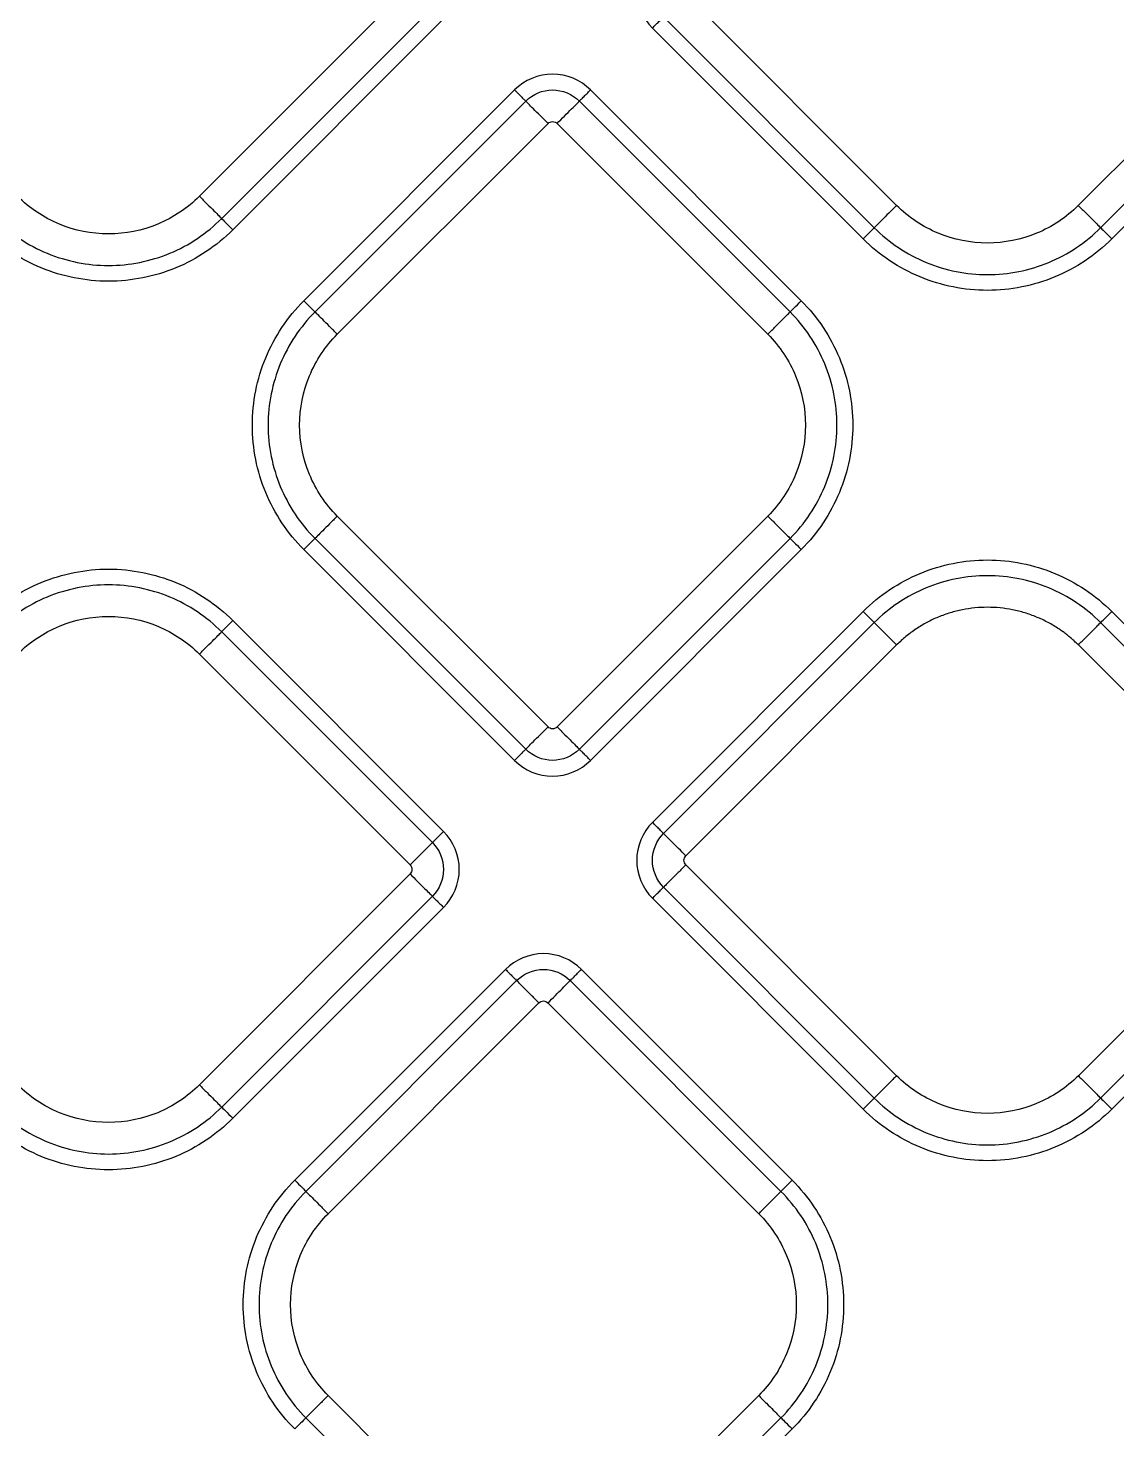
# Model space of a CAD drawing. Extents: x 525 to 613, y 487 to 635.
# Drawn here: x 571.481 to 574.886, y 540.705 to 545.083 of the extents above; entities that cross this region are included whole.
import ezdxf

# ---------------------------------------------------------------- set-up
doc = ezdxf.new("R2010")
doc.units = 0
doc.header["$MEASUREMENT"] = 0
doc.layers.add('1', color=4, linetype='Continuous')
doc.layers.add('STD TEST', color=3, linetype='Continuous')

# ---------------------------------------------------------------- blocks, each defined once
blk = doc.blocks.new('2023 VANGUARD')
at = {"layer": '1', "color": 3, "linetype": 'Continuous', "lineweight": 25}
for p, q in [((3.716, -47.4751), (3.0572, -48.134)), ((5.237, -48.1625), (4.5782, -47.5036)), ((6.464, -47.5036), (5.8051, -48.1625)), ((3.1269, -48.2037), (3.7857, -47.5449)), ((3.1618, -48.2386), (3.8206, -47.5797)), ((4.5085, -47.5734), (5.1673, -48.2322)), ((5.8749, -48.2322), (6.5337, -47.5734)), ((4.4736, -47.6082), (5.1324, -48.2671)), ((5.9097, -48.2671), (6.5686, -47.6082)), ((4.0426, -47.8018), (3.3838, -48.4606)), ((4.9389, -48.4606), (4.2801, -47.8018)), ((4.0775, -47.8366), (3.4187, -48.4954)), ((4.904, -48.4954), (4.2452, -47.8366)), ((3.4884, -48.5652), (4.1472, -47.9063)), ((4.1755, -47.9063), (4.8343, -48.5652)), ((4.1472, -49.7921), (3.4884, -49.1333)), ((4.8343, -49.1333), (4.1755, -49.7921)), ((3.4187, -49.203), (4.0775, -49.8619)), ((4.2452, -49.8619), (4.904, -49.203)), ((3.3838, -49.2379), (4.0426, -49.8967)), ((4.2801, -49.8967), (4.9389, -49.2379)), ((3.8206, -50.1188), (3.1617, -49.4599)), ((5.1325, -49.4314), (4.4736, -50.0903)), ((5.1673, -49.4663), (4.5085, -50.1251)), ((6.5337, -50.1251), (5.8749, -49.4663)), ((6.5686, -50.0903), (5.9098, -49.4314)), ((3.7857, -50.1536), (3.1269, -49.4948)), ((4.5782, -50.1949), (5.237, -49.536)), ((5.8052, -49.536), (6.464, -50.1949)), ((3.0571, -49.5645), (3.716, -50.2234)), ((3.716, -50.2516), (3.0571, -50.9105)), ((5.237, -50.882), (4.5782, -50.2231)), ((6.464, -50.2231), (5.8052, -50.882)), ((4.5085, -50.2929), (5.1673, -50.9517)), ((5.8749, -50.9517), (6.5337, -50.2929)), ((3.1269, -50.9802), (3.7857, -50.3214)), ((4.4736, -50.3277), (5.1325, -50.9866)), ((5.9098, -50.9866), (6.5686, -50.3277)), ((3.1617, -51.0151), (3.8206, -50.3562)), ((4.0141, -50.5498), (3.3553, -51.2086)), ((4.9104, -51.2086), (4.2516, -50.5498)), ((4.049, -50.5846), (3.3901, -51.2435)), ((4.8755, -51.2435), (4.2167, -50.5846)), ((3.4599, -51.3132), (4.1187, -50.6544)), ((4.147, -50.6544), (4.8058, -51.3132)), ((4.1187, -52.5402), (3.4599, -51.8813)), ((4.8058, -51.8813), (4.147, -52.5402)), ((3.3901, -51.9511), (4.049, -52.6099)), ((4.2167, -52.6099), (4.8755, -51.9511)), ((4.2516, -52.6448), (4.9104, -51.9859))]:
    blk.add_line(p, q, dxfattribs=at)
for points, knots in [([(4.4736, -47.3708), (4.4422, -47.4021), (4.4244, -47.4451), (4.4244, -47.5338), (4.4425, -47.5771), (4.4736, -47.6082)], [0, 0, 0, 0, 0.5, 0.5, 1, 1, 1, 1]), ([(4.4736, -47.6082), (4.4774, -47.6044), (4.4814, -47.6004), (4.4893, -47.5925), (4.4931, -47.5887), (4.4997, -47.5821), (4.5025, -47.5794), (4.5065, -47.5753), (4.5078, -47.574), (4.5085, -47.5734)], [0, 0, 0, 0, 0.25, 0.25, 0.5, 0.5, 0.75, 0.75, 1, 1, 1, 1]), ([(4.2801, -47.8018), (4.2487, -47.7704), (4.2057, -47.7526), (4.1171, -47.7526), (4.0737, -47.7706), (4.0426, -47.8018)], [0, 0, 0, 0, 0.5, 0.5, 1, 1, 1, 1]), ([(4.0426, -47.8018), (4.0464, -47.8056), (4.0505, -47.8096), (4.0583, -47.8175), (4.0622, -47.8213), (4.0687, -47.8279), (4.0715, -47.8306), (4.0756, -47.8347), (4.0769, -47.836), (4.0775, -47.8366)], [0, 0, 0, 0, 0.25, 0.25, 0.5, 0.5, 0.75, 0.75, 1, 1, 1, 1]), ([(4.0775, -47.8366), (4.0995, -47.8146), (4.1301, -47.8019), (4.1927, -47.8019), (4.2231, -47.8145), (4.2452, -47.8366)], [0, 0, 0, 0, 0.5, 0.5, 1, 1, 1, 1]), ([(4.2452, -47.8366), (4.2458, -47.836), (4.2471, -47.8347), (4.2512, -47.8306), (4.254, -47.8279), (4.2605, -47.8213), (4.2644, -47.8175), (4.2722, -47.8096), (4.2763, -47.8056), (4.2801, -47.8018)], [0, 0, 0, 0, 0.25, 0.25, 0.5, 0.5, 0.75, 0.75, 1, 1, 1, 1]), ([(4.1472, -47.9063), (4.1389, -47.8981), (4.1307, -47.8898), (4.1151, -47.8743), (4.1079, -47.867), (4.0952, -47.8544), (4.0899, -47.849), (4.0817, -47.8408), (4.0789, -47.838), (4.0775, -47.8366)], [0, 0, 0, 0, 0.25, 0.25, 0.5, 0.5, 0.75, 0.75, 1, 1, 1, 1]), ([(4.1755, -47.9063), (4.1829, -47.8989), (4.1908, -47.891), (4.2063, -47.8755), (4.2139, -47.8679), (4.2272, -47.8546), (4.2329, -47.8489), (4.2412, -47.8406), (4.2439, -47.8379), (4.2452, -47.8366)], [0, 0, 0, 0, 0.25, 0.25, 0.5, 0.5, 0.75, 0.75, 1, 1, 1, 1]), ([(4.1472, -47.9063), (4.1509, -47.9026), (4.1561, -47.9005), (4.1666, -47.9005), (4.1718, -47.9026), (4.1755, -47.9063)], [0, 0, 0, 0, 0.5, 0.5, 1, 1, 1, 1]), ([(3.0572, -48.134), (3.02, -48.1712), (2.9754, -48.2009), (2.8783, -48.2412), (2.8257, -48.2516), (2.7205, -48.2516), (2.668, -48.2412), (2.5708, -48.2009), (2.5262, -48.1712), (2.489, -48.134)], [0, 0, 0, 0, 0.25, 0.25, 0.5, 0.5, 0.75, 0.75, 1, 1, 1, 1]), ([(3.0572, -48.134), (3.0654, -48.1422), (3.0737, -48.1505), (3.0892, -48.166), (3.0965, -48.1733), (3.1091, -48.1859), (3.1145, -48.1913), (3.1227, -48.1995), (3.1255, -48.2023), (3.1269, -48.2037)], [0, 0, 0, 0, 0.25, 0.25, 0.5, 0.5, 0.75, 0.75, 1, 1, 1, 1]), ([(5.237, -48.1625), (5.2287, -48.1708), (5.2205, -48.179), (5.2049, -48.1945), (5.1977, -48.2018), (5.1851, -48.2144), (5.1797, -48.2198), (5.1715, -48.228), (5.1687, -48.2308), (5.1673, -48.2322)], [0, 0, 0, 0, 0.25, 0.25, 0.5, 0.5, 0.75, 0.75, 1, 1, 1, 1]), ([(5.8051, -48.1625), (5.768, -48.1997), (5.7234, -48.2294), (5.6262, -48.2697), (5.5737, -48.2801), (5.4685, -48.2801), (5.4159, -48.2697), (5.3188, -48.2294), (5.2742, -48.1997), (5.237, -48.1625)], [0, 0, 0, 0, 0.25, 0.25, 0.5, 0.5, 0.75, 0.75, 1, 1, 1, 1]), ([(5.8051, -48.1625), (5.8134, -48.1708), (5.8217, -48.179), (5.8372, -48.1945), (5.8445, -48.2018), (5.8571, -48.2144), (5.8625, -48.2198), (5.8707, -48.228), (5.8735, -48.2308), (5.8749, -48.2322)], [0, 0, 0, 0, 0.25, 0.25, 0.5, 0.5, 0.75, 0.75, 1, 1, 1, 1]), ([(3.1618, -48.2386), (3.1109, -48.2894), (3.0499, -48.3302), (2.917, -48.3852), (2.8451, -48.3995), (2.7012, -48.3995), (2.6292, -48.3852), (2.4963, -48.3302), (2.4353, -48.2894), (2.3845, -48.2386)], [0, 0, 0, 0, 0.25, 0.25, 0.5, 0.5, 0.75, 0.75, 1, 1, 1, 1]), ([(2.4193, -48.2037), (2.4656, -48.25), (2.5211, -48.2871), (2.6421, -48.3372), (2.7076, -48.3502), (2.8386, -48.3502), (2.9041, -48.3372), (3.0251, -48.2871), (3.0806, -48.25), (3.1269, -48.2037)], [0, 0, 0, 0, 0.25, 0.25, 0.5, 0.5, 0.75, 0.75, 1, 1, 1, 1]), ([(3.1269, -48.2037), (3.1283, -48.2051), (3.1326, -48.2094), (3.1453, -48.222), (3.1535, -48.2303), (3.1618, -48.2386)], [0, 0, 0, 0, 0.5, 0.5, 1, 1, 1, 1]), ([(5.1673, -48.2322), (5.1659, -48.2336), (5.1616, -48.2379), (5.1489, -48.2506), (5.1407, -48.2588), (5.1324, -48.2671)], [0, 0, 0, 0, 0.5, 0.5, 1, 1, 1, 1]), ([(5.1673, -48.2322), (5.2136, -48.2785), (5.2691, -48.3156), (5.3901, -48.3657), (5.4556, -48.3787), (5.5866, -48.3787), (5.652, -48.3657), (5.7731, -48.3156), (5.8286, -48.2785), (5.8749, -48.2322)], [0, 0, 0, 0, 0.25, 0.25, 0.5, 0.5, 0.75, 0.75, 1, 1, 1, 1]), ([(5.8749, -48.2322), (5.8762, -48.2336), (5.8806, -48.2379), (5.8932, -48.2506), (5.9015, -48.2588), (5.9097, -48.2671)], [0, 0, 0, 0, 0.5, 0.5, 1, 1, 1, 1]), ([(5.9097, -48.2671), (5.8589, -48.3179), (5.7979, -48.3587), (5.6649, -48.4137), (5.593, -48.428), (5.4491, -48.428), (5.3772, -48.4137), (5.2443, -48.3587), (5.1833, -48.3179), (5.1324, -48.2671)], [0, 0, 0, 0, 0.25, 0.25, 0.5, 0.5, 0.75, 0.75, 1, 1, 1, 1]), ([(3.3838, -49.2379), (3.3329, -49.187), (3.2922, -49.126), (3.2371, -48.9931), (3.2228, -48.9212), (3.2228, -48.7773), (3.2371, -48.7054), (3.2922, -48.5724), (3.3329, -48.5115), (3.3838, -48.4606)], [0, 0, 0, 0, 0.25, 0.25, 0.5, 0.5, 0.75, 0.75, 1, 1, 1, 1]), ([(3.4187, -48.4954), (3.4173, -48.4941), (3.4129, -48.4897), (3.4003, -48.4771), (3.3921, -48.4689), (3.3838, -48.4606)], [0, 0, 0, 0, 0.5, 0.5, 1, 1, 1, 1]), ([(4.904, -48.4954), (4.9054, -48.4941), (4.9098, -48.4897), (4.9224, -48.4771), (4.9306, -48.4689), (4.9389, -48.4606)], [0, 0, 0, 0, 0.5, 0.5, 1, 1, 1, 1]), ([(4.9389, -48.4606), (4.9898, -48.5115), (5.0305, -48.5724), (5.0856, -48.7054), (5.0999, -48.7773), (5.0999, -48.9212), (5.0856, -48.9931), (5.0305, -49.126), (4.9898, -49.187), (4.9389, -49.2379)], [0, 0, 0, 0, 0.25, 0.25, 0.5, 0.5, 0.75, 0.75, 1, 1, 1, 1]), ([(3.4187, -48.4954), (3.3723, -48.5418), (3.3353, -48.5973), (3.2851, -48.7183), (3.2721, -48.7837), (3.2721, -48.9147), (3.2851, -48.9802), (3.3353, -49.1012), (3.3723, -49.1567), (3.4187, -49.203)], [0, 0, 0, 0, 0.25, 0.25, 0.5, 0.5, 0.75, 0.75, 1, 1, 1, 1]), ([(3.4884, -48.5652), (3.4801, -48.5569), (3.4718, -48.5486), (3.4563, -48.5331), (3.449, -48.5258), (3.4364, -48.5132), (3.431, -48.5078), (3.4229, -48.4996), (3.42, -48.4968), (3.4187, -48.4954)], [0, 0, 0, 0, 0.25, 0.25, 0.5, 0.5, 0.75, 0.75, 1, 1, 1, 1]), ([(4.8343, -48.5652), (4.8426, -48.5569), (4.8509, -48.5486), (4.8664, -48.5331), (4.8737, -48.5258), (4.8863, -48.5132), (4.8917, -48.5078), (4.8998, -48.4996), (4.9027, -48.4968), (4.904, -48.4954)], [0, 0, 0, 0, 0.25, 0.25, 0.5, 0.5, 0.75, 0.75, 1, 1, 1, 1]), ([(4.904, -49.203), (4.9504, -49.1567), (4.9874, -49.1012), (5.0376, -48.9802), (5.0506, -48.9147), (5.0506, -48.7837), (5.0376, -48.7183), (4.9874, -48.5973), (4.9504, -48.5418), (4.904, -48.4954)], [0, 0, 0, 0, 0.25, 0.25, 0.5, 0.5, 0.75, 0.75, 1, 1, 1, 1]), ([(3.4884, -49.1333), (3.4512, -49.0961), (3.4214, -49.0516), (3.3812, -48.9544), (3.3707, -48.9018), (3.3707, -48.7966), (3.3812, -48.7441), (3.4214, -48.6469), (3.4512, -48.6024), (3.4884, -48.5652)], [0, 0, 0, 0, 0.25, 0.25, 0.5, 0.5, 0.75, 0.75, 1, 1, 1, 1]), ([(4.8343, -48.5652), (4.8715, -48.6024), (4.9013, -48.6469), (4.9415, -48.7441), (4.952, -48.7966), (4.952, -48.9018), (4.9415, -48.9544), (4.9013, -49.0516), (4.8715, -49.0961), (4.8343, -49.1333)], [0, 0, 0, 0, 0.25, 0.25, 0.5, 0.5, 0.75, 0.75, 1, 1, 1, 1]), ([(3.4884, -49.1333), (3.4801, -49.1416), (3.4718, -49.1498), (3.4563, -49.1654), (3.449, -49.1726), (3.4364, -49.1853), (3.431, -49.1906), (3.4229, -49.1988), (3.42, -49.2016), (3.4187, -49.203)], [0, 0, 0, 0, 0.25, 0.25, 0.5, 0.5, 0.75, 0.75, 1, 1, 1, 1]), ([(4.8343, -49.1333), (4.8426, -49.1416), (4.8509, -49.1498), (4.8664, -49.1654), (4.8737, -49.1726), (4.8863, -49.1853), (4.8917, -49.1906), (4.8998, -49.1988), (4.9027, -49.2016), (4.904, -49.203)], [0, 0, 0, 0, 0.25, 0.25, 0.5, 0.5, 0.75, 0.75, 1, 1, 1, 1]), ([(3.4187, -49.203), (3.4173, -49.2044), (3.4129, -49.2087), (3.4003, -49.2214), (3.3921, -49.2296), (3.3838, -49.2379)], [0, 0, 0, 0, 0.5, 0.5, 1, 1, 1, 1]), ([(4.904, -49.203), (4.9054, -49.2044), (4.9098, -49.2087), (4.9224, -49.2214), (4.9306, -49.2296), (4.9389, -49.2379)], [0, 0, 0, 0, 0.5, 0.5, 1, 1, 1, 1]), ([(5.1325, -49.4314), (5.1833, -49.3806), (5.2443, -49.3398), (5.3772, -49.2848), (5.4492, -49.2705), (5.5931, -49.2705), (5.665, -49.2848), (5.7979, -49.3398), (5.8589, -49.3806), (5.9098, -49.4314)], [0, 0, 0, 0, 0.25, 0.25, 0.5, 0.5, 0.75, 0.75, 1, 1, 1, 1]), ([(2.3844, -49.4599), (2.4353, -49.4091), (2.4963, -49.3683), (2.6292, -49.3133), (2.7011, -49.299), (2.845, -49.299), (2.9169, -49.3133), (3.0499, -49.3683), (3.1109, -49.4091), (3.1617, -49.4599)], [0, 0, 0, 0, 0.25, 0.25, 0.5, 0.5, 0.75, 0.75, 1, 1, 1, 1]), ([(5.8749, -49.4663), (5.8286, -49.42), (5.7731, -49.3829), (5.6521, -49.3328), (5.5866, -49.3198), (5.4556, -49.3198), (5.3901, -49.3328), (5.2691, -49.3829), (5.2136, -49.42), (5.1673, -49.4663)], [0, 0, 0, 0, 0.25, 0.25, 0.5, 0.5, 0.75, 0.75, 1, 1, 1, 1]), ([(3.1269, -49.4948), (3.0806, -49.4485), (3.0251, -49.4114), (2.904, -49.3613), (2.8386, -49.3483), (2.7076, -49.3483), (2.6421, -49.3613), (2.5211, -49.4114), (2.4656, -49.4485), (2.4193, -49.4948)], [0, 0, 0, 0, 0.25, 0.25, 0.5, 0.5, 0.75, 0.75, 1, 1, 1, 1]), ([(5.8052, -49.536), (5.802, -49.5329), (5.7958, -49.5268), (5.786, -49.518), (5.776, -49.5095), (5.7657, -49.5013), (5.7552, -49.4935), (5.7371, -49.481), (5.7108, -49.4652), (5.6751, -49.4483), (5.6379, -49.435), (5.5869, -49.4223), (5.5211, -49.4158), (5.4553, -49.4223), (5.4043, -49.435), (5.3671, -49.4483), (5.3314, -49.4652), (5.3032, -49.4821), (5.2817, -49.4973), (5.2662, -49.5094), (5.2512, -49.5223), (5.2418, -49.5314), (5.237, -49.536)], [0, 0, 0, 0, 0.020878, 0.041713, 0.062527, 0.083344, 0.104185, 0.125072, 0.187569, 0.2501, 0.312596, 0.375127, 0.500003, 0.62488, 0.687376, 0.749907, 0.812404, 0.874935, 0.906232, 0.937459, 0.968689, 1, 1, 1, 1]), ([(2.489, -49.5645), (2.5262, -49.5273), (2.5708, -49.4976), (2.6679, -49.4573), (2.7205, -49.4469), (2.8257, -49.4469), (2.8782, -49.4573), (2.9754, -49.4976), (3.02, -49.5273), (3.0571, -49.5645)], [0, 0, 0, 0, 0.25, 0.25, 0.5, 0.5, 0.75, 0.75, 1, 1, 1, 1]), ([(3.1269, -49.4948), (3.1282, -49.4934), (3.1326, -49.4891), (3.1452, -49.4765), (3.1535, -49.4682), (3.1617, -49.4599)], [0, 0, 0, 0, 0.5, 0.5, 1, 1, 1, 1]), ([(5.1325, -49.4314), (5.1407, -49.4397), (5.149, -49.4479), (5.1616, -49.4606), (5.1659, -49.4649), (5.1673, -49.4663)], [0, 0, 0, 0, 0.5, 0.5, 1, 1, 1, 1]), ([(5.1673, -49.4663), (5.1687, -49.4677), (5.1715, -49.4705), (5.1797, -49.4787), (5.1851, -49.4841), (5.1977, -49.4967), (5.205, -49.504), (5.2205, -49.5195), (5.2288, -49.5278), (5.237, -49.536)], [0, 0, 0, 0, 0.25, 0.25, 0.5, 0.5, 0.75, 0.75, 1, 1, 1, 1]), ([(5.8052, -49.536), (5.8134, -49.5278), (5.8217, -49.5195), (5.8372, -49.504), (5.8445, -49.4967), (5.8571, -49.4841), (5.8625, -49.4787), (5.8707, -49.4705), (5.8735, -49.4677), (5.8749, -49.4663)], [0, 0, 0, 0, 0.25, 0.25, 0.5, 0.5, 0.75, 0.75, 1, 1, 1, 1]), ([(5.8749, -49.4663), (5.8763, -49.4649), (5.8806, -49.4606), (5.8933, -49.4479), (5.9015, -49.4397), (5.9098, -49.4314)], [0, 0, 0, 0, 0.5, 0.5, 1, 1, 1, 1]), ([(3.0571, -49.5645), (3.0654, -49.5563), (3.0737, -49.548), (3.0892, -49.5325), (3.0965, -49.5252), (3.1091, -49.5126), (3.1145, -49.5072), (3.1227, -49.499), (3.1255, -49.4962), (3.1269, -49.4948)], [0, 0, 0, 0, 0.25, 0.25, 0.5, 0.5, 0.75, 0.75, 1, 1, 1, 1]), ([(4.0775, -49.8619), (4.0789, -49.8605), (4.0817, -49.8577), (4.0899, -49.8495), (4.0952, -49.8441), (4.1079, -49.8315), (4.1151, -49.8242), (4.1307, -49.8087), (4.1389, -49.8004), (4.1472, -49.7921)], [0, 0, 0, 0, 0.25, 0.25, 0.5, 0.5, 0.75, 0.75, 1, 1, 1, 1]), ([(4.1755, -49.7921), (4.1718, -49.7959), (4.1666, -49.798), (4.1561, -49.798), (4.1509, -49.7959), (4.1472, -49.7921)], [0, 0, 0, 0, 0.5, 0.5, 1, 1, 1, 1]), ([(4.1755, -49.7921), (4.1838, -49.8004), (4.192, -49.8087), (4.2076, -49.8242), (4.2148, -49.8315), (4.2274, -49.8441), (4.2328, -49.8495), (4.241, -49.8577), (4.2438, -49.8605), (4.2452, -49.8619)], [0, 0, 0, 0, 0.25, 0.25, 0.5, 0.5, 0.75, 0.75, 1, 1, 1, 1]), ([(4.0775, -49.8619), (4.0769, -49.8625), (4.0756, -49.8638), (4.0715, -49.8678), (4.0687, -49.8706), (4.0622, -49.8772), (4.0583, -49.881), (4.0505, -49.8889), (4.0464, -49.8929), (4.0426, -49.8967)], [0, 0, 0, 0, 0.25, 0.25, 0.5, 0.5, 0.75, 0.75, 1, 1, 1, 1]), ([(4.0426, -49.8967), (4.074, -49.9281), (4.1169, -49.9459), (4.2056, -49.9459), (4.249, -49.9278), (4.2801, -49.8967)], [0, 0, 0, 0, 0.5, 0.5, 1, 1, 1, 1]), ([(4.2452, -49.8619), (4.2232, -49.8838), (4.1926, -49.8966), (4.13, -49.8966), (4.0996, -49.884), (4.0775, -49.8619)], [0, 0, 0, 0, 0.5, 0.5, 1, 1, 1, 1]), ([(4.2801, -49.8967), (4.2763, -49.8929), (4.2722, -49.8889), (4.2644, -49.881), (4.2605, -49.8772), (4.254, -49.8706), (4.2512, -49.8678), (4.2471, -49.8638), (4.2458, -49.8625), (4.2452, -49.8619)], [0, 0, 0, 0, 0.25, 0.25, 0.5, 0.5, 0.75, 0.75, 1, 1, 1, 1]), ([(3.8206, -50.1188), (3.8168, -50.1226), (3.8127, -50.1266), (3.8048, -50.1345), (3.801, -50.1383), (3.7944, -50.1449), (3.7917, -50.1477), (3.7876, -50.1517), (3.7863, -50.153), (3.7857, -50.1536)], [0, 0, 0, 0, 0.25, 0.25, 0.5, 0.5, 0.75, 0.75, 1, 1, 1, 1]), ([(3.8206, -50.3562), (3.8519, -50.3249), (3.8697, -50.2819), (3.8698, -50.1932), (3.8517, -50.1499), (3.8206, -50.1188)], [0, 0, 0, 0, 0.5, 0.5, 1, 1, 1, 1]), ([(4.4736, -50.0903), (4.4423, -50.1216), (4.4245, -50.1646), (4.4244, -50.2533), (4.4425, -50.2966), (4.4736, -50.3277)], [0, 0, 0, 0, 0.5, 0.5, 1, 1, 1, 1]), ([(4.5085, -50.1251), (4.5079, -50.1245), (4.5066, -50.1232), (4.5025, -50.1192), (4.4997, -50.1164), (4.4932, -50.1098), (4.4893, -50.106), (4.4815, -50.0981), (4.4774, -50.0941), (4.4736, -50.0903)], [0, 0, 0, 0, 0.25, 0.25, 0.5, 0.5, 0.75, 0.75, 1, 1, 1, 1]), ([(3.716, -50.2234), (3.7242, -50.2151), (3.7325, -50.2068), (3.748, -50.1913), (3.7553, -50.184), (3.7679, -50.1714), (3.7733, -50.166), (3.7815, -50.1578), (3.7843, -50.155), (3.7857, -50.1536)], [0, 0, 0, 0, 0.25, 0.25, 0.5, 0.5, 0.75, 0.75, 1, 1, 1, 1]), ([(3.7857, -50.1536), (3.8077, -50.1756), (3.8204, -50.2062), (3.8204, -50.2689), (3.8079, -50.2992), (3.7857, -50.3214)], [0, 0, 0, 0, 0.5, 0.5, 1, 1, 1, 1]), ([(4.5085, -50.2929), (4.4865, -50.2709), (4.4737, -50.2403), (4.4738, -50.1776), (4.4863, -50.1473), (4.5085, -50.1251)], [0, 0, 0, 0, 0.5, 0.5, 1, 1, 1, 1]), ([(4.5782, -50.1949), (4.5708, -50.1875), (4.5629, -50.1795), (4.5474, -50.164), (4.5398, -50.1564), (4.5265, -50.1431), (4.5208, -50.1375), (4.5125, -50.1291), (4.5098, -50.1264), (4.5085, -50.1251)], [0, 0, 0, 0, 0.25, 0.25, 0.5, 0.5, 0.75, 0.75, 1, 1, 1, 1]), ([(4.5782, -50.2231), (4.5745, -50.2194), (4.5723, -50.2142), (4.5723, -50.2038), (4.5745, -50.1986), (4.5782, -50.1949)], [0, 0, 0, 0, 0.5, 0.5, 1, 1, 1, 1]), ([(3.716, -50.2234), (3.7197, -50.2271), (3.7218, -50.2323), (3.7218, -50.2427), (3.7197, -50.2479), (3.716, -50.2516)], [0, 0, 0, 0, 0.5, 0.5, 1, 1, 1, 1]), ([(3.716, -50.2516), (3.7234, -50.259), (3.7313, -50.267), (3.7468, -50.2825), (3.7544, -50.2901), (3.7677, -50.3034), (3.7734, -50.309), (3.7817, -50.3174), (3.7844, -50.3201), (3.7857, -50.3214)], [0, 0, 0, 0, 0.25, 0.25, 0.5, 0.5, 0.75, 0.75, 1, 1, 1, 1]), ([(4.5782, -50.2231), (4.5699, -50.2314), (4.5617, -50.2397), (4.5461, -50.2552), (4.5389, -50.2625), (4.5262, -50.2751), (4.5209, -50.2805), (4.5127, -50.2887), (4.5099, -50.2915), (4.5085, -50.2929)], [0, 0, 0, 0, 0.25, 0.25, 0.5, 0.5, 0.75, 0.75, 1, 1, 1, 1]), ([(4.4736, -50.3277), (4.4774, -50.3239), (4.4815, -50.3199), (4.4893, -50.312), (4.4932, -50.3082), (4.4997, -50.3016), (4.5025, -50.2988), (4.5066, -50.2948), (4.5079, -50.2935), (4.5085, -50.2929)], [0, 0, 0, 0, 0.25, 0.25, 0.5, 0.5, 0.75, 0.75, 1, 1, 1, 1]), ([(3.7857, -50.3214), (3.7863, -50.322), (3.7876, -50.3233), (3.7917, -50.3274), (3.7944, -50.3301), (3.801, -50.3367), (3.8048, -50.3405), (3.8127, -50.3484), (3.8168, -50.3524), (3.8206, -50.3562)], [0, 0, 0, 0, 0.25, 0.25, 0.5, 0.5, 0.75, 0.75, 1, 1, 1, 1]), ([(4.2516, -50.5498), (4.2202, -50.5184), (4.1772, -50.5006), (4.0886, -50.5006), (4.0452, -50.5187), (4.0141, -50.5498)], [0, 0, 0, 0, 0.5, 0.5, 1, 1, 1, 1]), ([(4.0141, -50.5498), (4.0179, -50.5536), (4.022, -50.5576), (4.0298, -50.5655), (4.0336, -50.5693), (4.0402, -50.5759), (4.043, -50.5787), (4.047, -50.5827), (4.0483, -50.584), (4.049, -50.5846)], [0, 0, 0, 0, 0.25, 0.25, 0.5, 0.5, 0.75, 0.75, 1, 1, 1, 1]), ([(4.049, -50.5846), (4.0709, -50.5627), (4.1016, -50.5499), (4.1642, -50.5499), (4.1945, -50.5625), (4.2167, -50.5846)], [0, 0, 0, 0, 0.5, 0.5, 1, 1, 1, 1]), ([(4.2167, -50.5846), (4.2173, -50.584), (4.2186, -50.5827), (4.2227, -50.5787), (4.2254, -50.5759), (4.232, -50.5693), (4.2358, -50.5655), (4.2437, -50.5576), (4.2478, -50.5536), (4.2516, -50.5498)], [0, 0, 0, 0, 0.25, 0.25, 0.5, 0.5, 0.75, 0.75, 1, 1, 1, 1]), ([(4.1187, -50.6544), (4.1104, -50.6461), (4.1022, -50.6378), (4.0866, -50.6223), (4.0794, -50.615), (4.0667, -50.6024), (4.0614, -50.597), (4.0532, -50.5888), (4.0504, -50.586), (4.049, -50.5846)], [0, 0, 0, 0, 0.25, 0.25, 0.5, 0.5, 0.75, 0.75, 1, 1, 1, 1]), ([(4.147, -50.6544), (4.1544, -50.647), (4.1623, -50.6391), (4.1778, -50.6235), (4.1854, -50.6159), (4.1987, -50.6026), (4.2044, -50.597), (4.2127, -50.5886), (4.2154, -50.5859), (4.2167, -50.5846)], [0, 0, 0, 0, 0.25, 0.25, 0.5, 0.5, 0.75, 0.75, 1, 1, 1, 1]), ([(4.1187, -50.6544), (4.1224, -50.6507), (4.1276, -50.6485), (4.1381, -50.6485), (4.1433, -50.6507), (4.147, -50.6544)], [0, 0, 0, 0, 0.5, 0.5, 1, 1, 1, 1]), ([(3.0571, -50.9105), (3.02, -50.9477), (2.9754, -50.9774), (2.8782, -51.0177), (2.8257, -51.0281), (2.7205, -51.0281), (2.6679, -51.0177), (2.5708, -50.9774), (2.5262, -50.9477), (2.489, -50.9105)], [0, 0, 0, 0, 0.25, 0.25, 0.5, 0.5, 0.75, 0.75, 1, 1, 1, 1]), ([(3.0571, -50.9105), (3.0654, -50.9188), (3.0737, -50.927), (3.0892, -50.9425), (3.0965, -50.9498), (3.1091, -50.9624), (3.1145, -50.9678), (3.1227, -50.976), (3.1255, -50.9788), (3.1269, -50.9802)], [0, 0, 0, 0, 0.25, 0.25, 0.5, 0.5, 0.75, 0.75, 1, 1, 1, 1]), ([(5.237, -50.882), (5.2288, -50.8902), (5.2205, -50.8985), (5.205, -50.914), (5.1977, -50.9213), (5.1851, -50.9339), (5.1797, -50.9393), (5.1715, -50.9475), (5.1687, -50.9503), (5.1673, -50.9517)], [0, 0, 0, 0, 0.25, 0.25, 0.5, 0.5, 0.75, 0.75, 1, 1, 1, 1]), ([(5.8052, -50.882), (5.768, -50.9192), (5.7234, -50.9489), (5.6263, -50.9892), (5.5737, -50.9996), (5.4685, -50.9996), (5.416, -50.9892), (5.3188, -50.9489), (5.2742, -50.9192), (5.237, -50.882)], [0, 0, 0, 0, 0.25, 0.25, 0.5, 0.5, 0.75, 0.75, 1, 1, 1, 1]), ([(5.8052, -50.882), (5.8134, -50.8902), (5.8217, -50.8985), (5.8372, -50.914), (5.8445, -50.9213), (5.8571, -50.9339), (5.8625, -50.9393), (5.8707, -50.9475), (5.8735, -50.9503), (5.8749, -50.9517)], [0, 0, 0, 0, 0.25, 0.25, 0.5, 0.5, 0.75, 0.75, 1, 1, 1, 1]), ([(5.1673, -50.9517), (5.1659, -50.9531), (5.1616, -50.9574), (5.149, -50.97), (5.1407, -50.9783), (5.1325, -50.9866)], [0, 0, 0, 0, 0.5, 0.5, 1, 1, 1, 1]), ([(5.1673, -50.9517), (5.2136, -50.998), (5.2691, -51.0351), (5.3901, -51.0852), (5.4556, -51.0982), (5.5866, -51.0982), (5.6521, -51.0852), (5.7731, -51.0351), (5.8286, -50.998), (5.8749, -50.9517)], [0, 0, 0, 0, 0.25, 0.25, 0.5, 0.5, 0.75, 0.75, 1, 1, 1, 1]), ([(5.8749, -50.9517), (5.8763, -50.9531), (5.8806, -50.9574), (5.8933, -50.97), (5.9015, -50.9783), (5.9098, -50.9866)], [0, 0, 0, 0, 0.5, 0.5, 1, 1, 1, 1]), ([(2.4193, -50.9802), (2.4656, -51.0265), (2.5211, -51.0636), (2.6421, -51.1137), (2.7076, -51.1267), (2.8386, -51.1267), (2.904, -51.1137), (3.0251, -51.0636), (3.0806, -51.0265), (3.1269, -50.9802)], [0, 0, 0, 0, 0.25, 0.25, 0.5, 0.5, 0.75, 0.75, 1, 1, 1, 1]), ([(3.1269, -50.9802), (3.1282, -50.9816), (3.1326, -50.9859), (3.1452, -50.9986), (3.1535, -51.0068), (3.1617, -51.0151)], [0, 0, 0, 0, 0.5, 0.5, 1, 1, 1, 1]), ([(5.9098, -50.9866), (5.8589, -51.0374), (5.7979, -51.0782), (5.665, -51.1332), (5.5931, -51.1475), (5.4492, -51.1475), (5.3772, -51.1332), (5.2443, -51.0782), (5.1833, -51.0374), (5.1325, -50.9866)], [0, 0, 0, 0, 0.25, 0.25, 0.5, 0.5, 0.75, 0.75, 1, 1, 1, 1]), ([(3.1617, -51.0151), (3.1109, -51.0659), (3.0499, -51.1067), (2.9169, -51.1617), (2.845, -51.176), (2.7011, -51.176), (2.6292, -51.1617), (2.4963, -51.1067), (2.4353, -51.0659), (2.3844, -51.0151)], [0, 0, 0, 0, 0.25, 0.25, 0.5, 0.5, 0.75, 0.75, 1, 1, 1, 1]), ([(3.3553, -51.9859), (3.3044, -51.935), (3.2637, -51.8741), (3.2086, -51.7411), (3.1943, -51.6692), (3.1943, -51.5253), (3.2086, -51.4534), (3.2637, -51.3205), (3.3044, -51.2595), (3.3553, -51.2086)], [0, 0, 0, 0, 0.25, 0.25, 0.5, 0.5, 0.75, 0.75, 1, 1, 1, 1]), ([(3.3553, -51.2086), (3.3635, -51.2169), (3.3718, -51.2251), (3.3844, -51.2378), (3.3888, -51.2421), (3.3901, -51.2435)], [0, 0, 0, 0, 0.5, 0.5, 1, 1, 1, 1]), ([(4.8755, -51.2435), (4.8769, -51.2421), (4.8813, -51.2378), (4.8939, -51.2251), (4.9021, -51.2169), (4.9104, -51.2086)], [0, 0, 0, 0, 0.5, 0.5, 1, 1, 1, 1]), ([(4.9104, -51.2086), (4.9613, -51.2595), (5.002, -51.3205), (5.0571, -51.4534), (5.0714, -51.5253), (5.0714, -51.6692), (5.0571, -51.7411), (5.002, -51.8741), (4.9613, -51.935), (4.9104, -51.9859)], [0, 0, 0, 0, 0.25, 0.25, 0.5, 0.5, 0.75, 0.75, 1, 1, 1, 1]), ([(3.3901, -51.2435), (3.3438, -51.2898), (3.3067, -51.3453), (3.2566, -51.4663), (3.2436, -51.5318), (3.2436, -51.6628), (3.2566, -51.7282), (3.3067, -51.8492), (3.3438, -51.9047), (3.3901, -51.9511)], [0, 0, 0, 0, 0.25, 0.25, 0.5, 0.5, 0.75, 0.75, 1, 1, 1, 1]), ([(3.3901, -51.2435), (3.3915, -51.2449), (3.3943, -51.2477), (3.4025, -51.2559), (3.4079, -51.2612), (3.4205, -51.2739), (3.4278, -51.2811), (3.4433, -51.2967), (3.4516, -51.3049), (3.4599, -51.3132)], [0, 0, 0, 0, 0.25, 0.25, 0.5, 0.5, 0.75, 0.75, 1, 1, 1, 1]), ([(4.8058, -51.3132), (4.8141, -51.3049), (4.8223, -51.2967), (4.8379, -51.2811), (4.8451, -51.2739), (4.8578, -51.2612), (4.8631, -51.2559), (4.8713, -51.2477), (4.8742, -51.2449), (4.8755, -51.2435)], [0, 0, 0, 0, 0.25, 0.25, 0.5, 0.5, 0.75, 0.75, 1, 1, 1, 1]), ([(4.8755, -51.9511), (4.9218, -51.9047), (4.9589, -51.8492), (5.0091, -51.7282), (5.0221, -51.6628), (5.0221, -51.5318), (5.0091, -51.4663), (4.9589, -51.3453), (4.9218, -51.2898), (4.8755, -51.2435)], [0, 0, 0, 0, 0.25, 0.25, 0.5, 0.5, 0.75, 0.75, 1, 1, 1, 1]), ([(3.4599, -51.8813), (3.4227, -51.8441), (3.3929, -51.7996), (3.3527, -51.7024), (3.3422, -51.6499), (3.3422, -51.5447), (3.3527, -51.4921), (3.3929, -51.3949), (3.4227, -51.3504), (3.4599, -51.3132)], [0, 0, 0, 0, 0.25, 0.25, 0.5, 0.5, 0.75, 0.75, 1, 1, 1, 1]), ([(4.8058, -51.3132), (4.843, -51.3504), (4.8728, -51.3949), (4.913, -51.4921), (4.9235, -51.5447), (4.9235, -51.6499), (4.913, -51.7024), (4.8728, -51.7996), (4.843, -51.8441), (4.8058, -51.8813)], [0, 0, 0, 0, 0.25, 0.25, 0.5, 0.5, 0.75, 0.75, 1, 1, 1, 1]), ([(3.4599, -51.8813), (3.4516, -51.8896), (3.4433, -51.8979), (3.4278, -51.9134), (3.4205, -51.9207), (3.4079, -51.9333), (3.4025, -51.9387), (3.3943, -51.9469), (3.3915, -51.9497), (3.3901, -51.9511)], [0, 0, 0, 0, 0.25, 0.25, 0.5, 0.5, 0.75, 0.75, 1, 1, 1, 1]), ([(4.8058, -51.8813), (4.8141, -51.8896), (4.8223, -51.8979), (4.8379, -51.9134), (4.8451, -51.9207), (4.8578, -51.9333), (4.8631, -51.9387), (4.8713, -51.9469), (4.8742, -51.9497), (4.8755, -51.9511)], [0, 0, 0, 0, 0.25, 0.25, 0.5, 0.5, 0.75, 0.75, 1, 1, 1, 1]), ([(3.3901, -51.9511), (3.3888, -51.9524), (3.3844, -51.9568), (3.3718, -51.9694), (3.3635, -51.9776), (3.3553, -51.9859)], [0, 0, 0, 0, 0.5, 0.5, 1, 1, 1, 1]), ([(4.8755, -51.9511), (4.8769, -51.9524), (4.8813, -51.9568), (4.8939, -51.9694), (4.9021, -51.9776), (4.9104, -51.9859)], [0, 0, 0, 0, 0.5, 0.5, 1, 1, 1, 1])]:
    blk.add_open_spline(points, degree=3, knots=knots, dxfattribs=at)
blk = doc.blocks.new('2026 Vanguard')
at = {"layer": 'STD TEST', "color": 1}
blk.add_blockref('2023 VANGUARD', (44.1613, 88.209), dxfattribs=at)

msp = doc.modelspace()

# ---------------------------------------------------------------- block references
at = {"layer": '1'}
msp.add_blockref('2026 Vanguard', (524.7985, 504.4821), dxfattribs=at)

doc.saveas('drawing.dxf')
